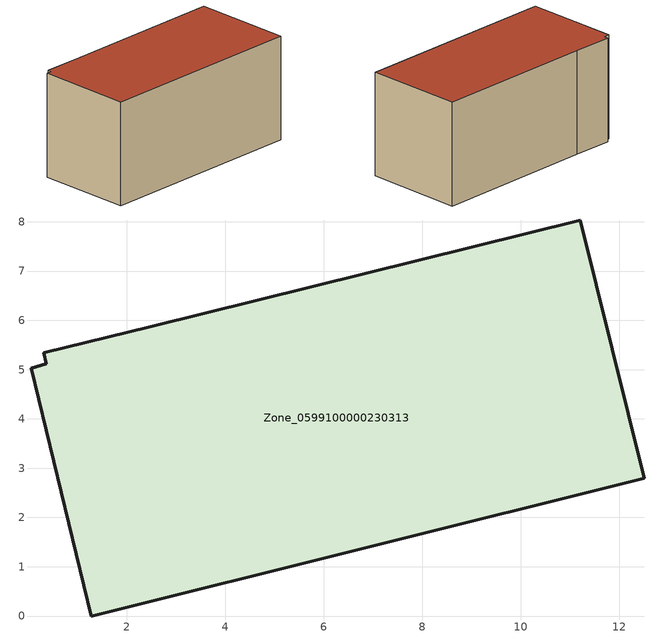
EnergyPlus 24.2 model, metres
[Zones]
Zone_0599100000230313
 floor ground (C_G): 2.48,5.87 11.2,8.04 12.51,2.8 1.28,0 0.06,5.03 0.37,5.12 0.32,5.34 z0
 wall outside (C_F): 11.2,8.04 2.48,5.87 0.32,5.34 0.37,5.12 0.06,5.03 1.28,0 12.51,2.8 11.2,8.04 z0:5.68
 roof outside (C_R): 2.48,5.87 0.32,5.34 0.37,5.12 0.06,5.03 1.28,0 12.51,2.8 11.2,8.04 z5.68
[BUILDING]
Pand.0599100000230313: North Axis=0; Terrain=City; Loads Convergence Tolerance Value=0.04; Temperature Convergence Tolerance Value=0.4; Solar Distribution=FullExterior; Maximum Number of Warmup Days=25; Minimum Number of Warmup Days=1
[Site:Location]
Rotterdam.The.Hague.AP_ZH_NLD Design_Conditions: Latitude=51.96; Longitude=4.45; Time Zone=1; Elevation=-4.5
[SITE:GROUNDTEMPERATURE:BUILDINGSURFACE]
18, 18, 18, 18, 18, 18, 18, 18, 18, 18, 18, 18
[MATERIAL] Thermal Absorptance=0.9; Solar Absorptance=0.7; Visible Absorptance=0.7
Name | Roughness | Thickness | Conductivity | Density | Specific Heat
G.TI.1975-1991 | MediumSmooth | 0.15 | 0.288461 | 540 | 1210
F.TI.1975-1991 | Rough | 0.3 | 0.230769 | 1920 | 840
R.TI.1975-1991 | MediumRough | 0.2 | 0.153846 | 1500 | 1000
[CONSTRUCTION]
C_G: G.TI.1975-1991
C_F: F.TI.1975-1991
C_R: R.TI.1975-1991
[ZONE]
Zone_0599100000230313: Type=1; Multiplier=1; Ceiling Height=Autocalculate; Volume=Autocalculate; Floor Area=autocalculate; Part of Total Floor Area=Yes
[ZONEINFILTRATION:DESIGNFLOWRATE]
Infil_Zone_0599100000230313: Zone or ZoneList or Space or SpaceList=Zone_0599100000230313; Schedule=AlwaysOn; Design Flow Rate Calculation Method=Flow/Area; Flow Rate per Floor Area=0.003; Constant Term Coefficient=1; Temperature Term Coefficient=0; Velocity Term Coefficient=0; Velocity Squared Term Coefficient=0
[HVACTEMPLATE:ZONE:IDEALLOADSAIRSYSTEM]
Zone_0599100000230313: Maximum Heating Supply Air Temperature=50; Minimum Cooling Supply Air Temperature=13; Maximum Heating Supply Air Humidity Ratio=0.0156; Minimum Cooling Supply Air Humidity Ratio=0.0077; Heating Limit=NoLimit; Cooling Limit=NoLimit; Dehumidification Control Type=ConstantSensibleHeatRatio; Cooling Sensible Heat Ratio=0.7; Dehumidification Setpoint=60; Humidification Control Type=None; Humidification Setpoint=30; Outdoor Air Method=None; Outdoor Air Flow Rate per Person=0.00944; Outdoor Air Flow Rate per Zone Floor Area=0; Outdoor Air Flow Rate per Zone=0; Demand Controlled Ventilation Type=None; Outdoor Air Economizer Type=NoEconomizer; Heat Recovery Type=None; Sensible Heat Recovery Effectiveness=0.7; Latent Heat Recovery Effectiveness=0.65
[ZONECONTROL:THERMOSTAT]
ThermostatControl_Zone_0599100000230313: Zone or ZoneList=Zone_0599100000230313; Control Type Schedule=DualSetpointControlType; Control 1=Thermostat_Zone_0599100000230313; Temperature Difference Between Cutout And Setpoint=0
[THERMOSTATSETPOINT:DUALSETPOINT]
Thermostat_Zone_0599100000230313: Heating Setpoint Temperature Schedule=HeatingSetpoint_Zone_0599100000230313; Cooling Setpoint Temperature Schedule=CoolingSetpoint_Zone_0599100000230313
[SCHEDULE:COMPACT]
HeatingSetpoint_Zone_0599100000230313: Through: 12/31, For: AllDays, Until: 24:00, 21
CoolingSetpoint_Zone_0599100000230313: Through: 12/31, For: AllDays, Until: 24:00, 24
DualSetpointControlType: Through: 12/31, For: AllDays, Until: 24:00, 4
AlwaysOn: Through: 12/31, For: AllDays, Until: 24:00, 1
